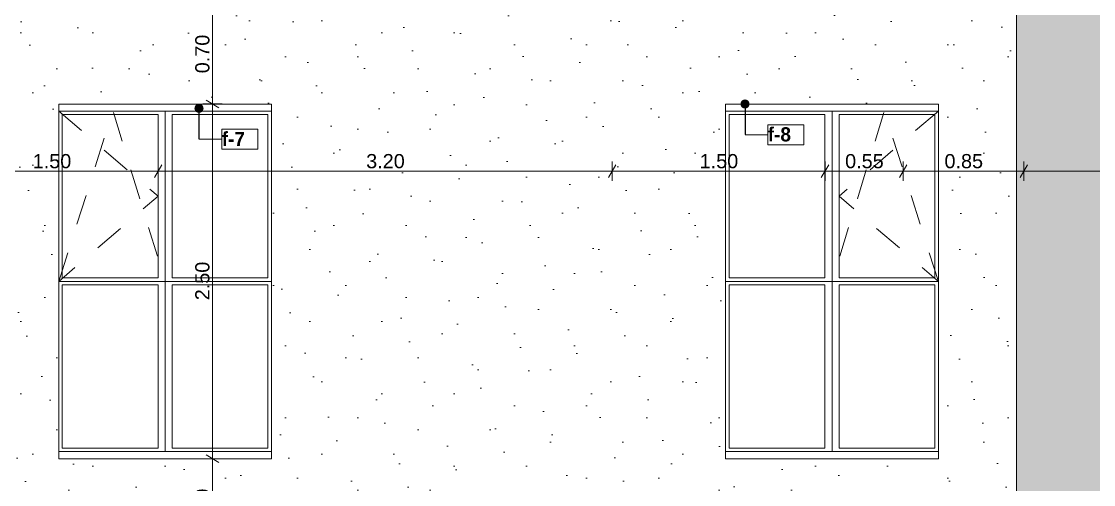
# Model space of a CAD drawing. Header units: millimetres. Extents: x 475206255 to 476720147, y 4620882299 to 4621447368.
# Drawn here: x 475502472 to 475510028, y 4621136762 to 4621140027 of the extents above; entities that cross this region are included whole.
import ezdxf

# ---------------------------------------------------------------- set-up
doc = ezdxf.new("R2010")
doc.units = ezdxf.units.MM
doc.header["$MEASUREMENT"] = 0
doc.set_wipeout_variables(frame=1)
doc.linetypes.add('Dashed', pattern=[423.333333, 211.666667, -211.666667])
for name, color, linetype, lineweight in [('0_Pen_No__7_Pen_No__250', 7, 'Continuous', 0), ('Dimensioning - General_Pen_No__142', 142, 'Continuous', 0), ('New_2D Drafting - General_Pen_No__30_Pen_No__9_Pen_No__9_Pen_No__253', 252, 'Continuous', 0), ('New_2D Drafting - General_Pen_No__30_Pen_No__9_Pen_No__9_Pen_No__42', 250, 'Continuous', 0), ('New_2D Drafting - General_Pen_No__30_Pen_No__9_Pen_No__9_Pen_No__7', 7, 'Continuous', 0), ('New_2D Drafting - General_Pen_No__7_Pen_No__250', 7, 'Continuous', 0), ('New_Annotation - Label_Pen_No__1', 1, 'Continuous', 0), ('Structural - Bearing_Pen_No__7_Pen_No__7_Pen_No__7', 7, 'Continuous', 0), ('zoma_Pen_No__142', 142, 'Continuous', 0)]:
    doc.layers.add(name, color=color, linetype=linetype, lineweight=lineweight)
doc.layers.add('Dimensioning - General', color=7, linetype='Continuous')
doc.layers.add('zoma', color=7, linetype='Continuous')
doc.styles.add('GENERATED_STYLE_2', font='arial.ttf')
doc.styles.add('GENERATED_STYLE_5', font='')
doc.styles.get('GENERATED_STYLE_5').set_extended_font_data('Avaza', bold=True)
doc.dimstyles.new('GENERATED_STYLE__1', dxfattribs={"dimtxt": 100, "dimasz": 68.640772, "dimexe": 0.18, "dimexo": 0.0625, "dimgap": 0, "dimtad": 1, "dimlfac": 0.001, "dimzin": 0, "dimdsep": 46, "dimtxsty": 'GENERATED_STYLE_2', "dimblk": 'ARROWHEAD_2', "dimblk1": 'ARROWHEAD_2', "dimblk2": 'ARROWHEAD_2', "dimcen": 0.09, "dimse1": 1, "dimse2": 1, "dimclrd": 142, "dimclre": 142, "dimclrt": 142, "dimadec": 0, "dimazin": 0, "dimtfac": 1, "dimtdec": 4, "dimtmove": 0, "dimatfit": 3, "dimfxl": 1, "dimtolj": 1, "dimtzin": 0, "dimarcsym": 0})
doc.dimstyles.new('GENERATED_STYLE__18', dxfattribs={"dimtxt": 100, "dimasz": 68.640772, "dimexe": 0.18, "dimexo": 0.0625, "dimgap": 0, "dimtad": 1, "dimtih": 1, "dimtoh": 1, "dimlfac": 0.001, "dimzin": 0, "dimdsep": 46, "dimtxsty": 'GENERATED_STYLE_2', "dimblk": 'ARROWHEAD_2', "dimblk1": 'ARROWHEAD_2', "dimblk2": 'ARROWHEAD_2', "dimcen": 0.09, "dimse1": 1, "dimse2": 1, "dimclrd": 142, "dimclre": 142, "dimclrt": 142, "dimadec": 0, "dimazin": 0, "dimtfac": 1, "dimtdec": 4, "dimtmove": 0, "dimatfit": 3, "dimfxl": 1, "dimtolj": 1, "dimtzin": 0, "dimarcsym": 0})
doc.dimstyles.new('GENERATED_STYLE__3', dxfattribs={"dimtxt": 200, "dimasz": 64.421331, "dimexe": 0.18, "dimexo": 3, "dimgap": 0, "dimtad": 1, "dimtih": 1, "dimtoh": 1, "dimlfac": 0.001, "dimzin": 0, "dimdsep": 46, "dimtxsty": 'GENERATED_STYLE_2', "dimblk": 'ARROWHEAD_2', "dimblk1": 'ARROWHEAD_2', "dimblk2": 'ARROWHEAD_2', "dimcen": 0.09, "dimclrd": 142, "dimclre": 142, "dimclrt": 142, "dimadec": 0, "dimazin": 0, "dimtfac": 1, "dimtdec": 4, "dimtmove": 0, "dimatfit": 3, "dimfxl": 1, "dimtolj": 1, "dimtzin": 0, "dimarcsym": 0})
doc.dimstyles.new('GENERATED_STYLE__33', dxfattribs={"dimtxt": 0.18, "dimasz": 127.68, "dimexe": 0.18, "dimexo": 0.0625, "dimgap": 0, "dimtad": 0, "dimtih": 1, "dimtoh": 1, "dimdec": 4, "dimzin": 0, "dimdsep": 46, "dimcen": 0.09, "dimadec": 0, "dimazin": 0, "dimtfac": 1, "dimtdec": 4, "dimtmove": 0, "dimatfit": 3, "dimldrblk": 'ARROWHEAD_11', "dimfxl": 1, "dimtolj": 1, "dimtzin": 0, "dimarcsym": 0})

# ---------------------------------------------------------------- blocks, each defined once
blk = doc.blocks.new('*D595', base_point=(475826095.8, 4621095193.2))
at = {"layer": 'Dimensioning - General_Pen_No__142', "color": 142, "linetype": 'Continuous', "lineweight": 0, "transparency": 16777216}
for p, q in [((475503886.2, 4621136944.9), (475503750.7, 4621136944.9)), ((475503773.3, 4621136970.9), (475503863.6, 4621136918.8)), ((475503818.5, 4621136244.9), (475503818.5, 4621136944.9)), ((475503886.2, 4621136244.9), (475503750.7, 4621136244.9)), ((475503773.3, 4621136270.9), (475503863.6, 4621136218.8))]:
    blk.add_line(p, q, dxfattribs=at)
at = {"layer": 'Dimensioning - General_Pen_No__142', "color": 142, "lineweight": 0, "transparency": 16777216, "insert": (475503798.5, 4621136461.4), "char_height": 100, "attachment_point": 7, "rotation": 90, "style": 'GENERATED_STYLE_2'}
blk.add_mtext('\\A1;{\\pql;\\fArial|b0|i0|c204|p0;\\W1.000000;0.70}', dxfattribs=at)
blk = doc.blocks.new('ARROWHEAD_2')
at = {"color": 0, "linetype": 'Continuous', "lineweight": 0}
for p, q in [((0, 0), (-1, 0)), ((-0.38, -0.66), (0.38, 0.66))]:
    blk.add_line(p, q, dxfattribs=at)
blk = doc.blocks.new('*D596', base_point=(475826095.8, 4621095193.2))
at = {"layer": 'Dimensioning - General_Pen_No__142', "color": 142, "linetype": 'Continuous', "lineweight": 0, "transparency": 16777216}
for p, q in [((475503886.2, 4621139444.9), (475503750.7, 4621139444.9)), ((475503773.3, 4621139470.9), (475503863.6, 4621139418.8)), ((475503818.5, 4621136944.9), (475503818.5, 4621139444.9)), ((475503886.2, 4621136944.9), (475503750.7, 4621136944.9)), ((475503773.3, 4621136970.9), (475503863.6, 4621136918.8))]:
    blk.add_line(p, q, dxfattribs=at)
at = {"layer": 'Dimensioning - General_Pen_No__142', "color": 142, "lineweight": 0, "transparency": 16777216, "insert": (475503798.5, 4621138061.4), "char_height": 100, "attachment_point": 7, "rotation": 90, "style": 'GENERATED_STYLE_2'}
blk.add_mtext('\\A1;{\\pql;\\fArial|b0|i0|c204|p0;\\W1.000000;2.50}', dxfattribs=at)
blk = doc.blocks.new('*D597', base_point=(475826095.8, 4621095193.2))
at = {"layer": 'Dimensioning - General_Pen_No__142', "color": 142, "linetype": 'Continuous', "lineweight": 0, "transparency": 16777216}
for p, q in [((475503773.3, 4621140170.9), (475503863.6, 4621140118.8)), ((475503886.2, 4621140144.9), (475503750.7, 4621140144.9)), ((475503818.5, 4621139444.9), (475503818.5, 4621140144.9)), ((475503886.2, 4621139444.9), (475503750.7, 4621139444.9)), ((475503773.3, 4621139470.9), (475503863.6, 4621139418.8))]:
    blk.add_line(p, q, dxfattribs=at)
at = {"layer": 'Dimensioning - General_Pen_No__142', "color": 142, "lineweight": 0, "transparency": 16777216, "insert": (475503798.5, 4621139661.4), "char_height": 100, "attachment_point": 7, "rotation": 90, "style": 'GENERATED_STYLE_2'}
blk.add_mtext('\\A1;{\\pql;\\fArial|b0|i0|c204|p0;\\W1.000000;0.70}', dxfattribs=at)
blk = doc.blocks.new('*D1560', base_point=(475826095.8, 4621095193.2))
at = {"layer": 'zoma_Pen_No__142', "color": 142, "linetype": 'Continuous', "lineweight": 0, "transparency": 16777216}
for p, q in [((475502184.6, 4621128706.2), (475502184.6, 4621128833.3)), ((475502584.6, 4621128706.2), (475502584.6, 4621128833.3)), ((475502209.1, 4621128812.1), (475502160.2, 4621128727.4)), ((475502184.6, 4621128769.8), (475502584.6, 4621128769.8)), ((475502609.1, 4621128812.1), (475502560.2, 4621128727.4))]:
    blk.add_line(p, q, dxfattribs=at)
blk = doc.blocks.new('*D1561', base_point=(475826095.8, 4621095193.2))
at = {"layer": 'zoma_Pen_No__142', "color": 142, "linetype": 'Continuous', "lineweight": 0, "transparency": 16777216}
for p, q in [((475502584.6, 4621128706.2), (475502584.6, 4621128833.3)), ((475509084.6, 4621128706.2), (475509084.6, 4621128833.3)), ((475502609.1, 4621128812.1), (475502560.2, 4621128727.4)), ((475502584.6, 4621128769.8), (475509084.6, 4621128769.8)), ((475509109.1, 4621128812.1), (475509060.2, 4621128727.4))]:
    blk.add_line(p, q, dxfattribs=at)
at = {"layer": 'zoma_Pen_No__142', "color": 142, "lineweight": 0, "transparency": 16777216, "char_height": 200, "attachment_point": 7, "style": 'GENERATED_STYLE_2'}
for s, insert in [('\\A1;{\\pql;\\fArial|b0|i0|c204|p0;\\W1.000000;6.50}', (475505567.7, 4621128809.8)), ('\\A1;{\\pql;\\fArial|b0|i0|c204|p0;\\W1.000000;0.40}', (475508526.3, 4621128809.8))]:
    blk.add_mtext(s, dxfattribs=dict(at, insert=insert))
blk = doc.blocks.new('*D1562', base_point=(475826095.8, 4621095193.2))
at = {"layer": 'zoma_Pen_No__142', "color": 142, "linetype": 'Continuous', "lineweight": 0, "transparency": 16777216}
for p, q in [((475509084.6, 4621128706.2), (475509084.6, 4621128833.3)), ((475509484.6, 4621128706.2), (475509484.6, 4621128833.3)), ((475509109.1, 4621128812.1), (475509060.2, 4621128727.4)), ((475509084.6, 4621128769.8), (475509484.6, 4621128769.8)), ((475509509.1, 4621128812.1), (475509460.2, 4621128727.4))]:
    blk.add_line(p, q, dxfattribs=at)
blk = doc.blocks.new('*D1563', base_point=(475826095.8, 4621095193.2))
at = {"layer": 'zoma_Pen_No__142', "color": 142, "linetype": 'Continuous', "lineweight": 0, "transparency": 16777216}
for p, q in [((475509484.6, 4621128706.2), (475509484.6, 4621128833.3)), ((475515984.6, 4621128706.2), (475515984.6, 4621128833.3)), ((475509509.1, 4621128812.1), (475509460.2, 4621128727.4)), ((475509484.6, 4621128769.8), (475515984.6, 4621128769.8)), ((475516009.1, 4621128812.1), (475515960.2, 4621128727.4))]:
    blk.add_line(p, q, dxfattribs=at)
at = {"layer": 'zoma_Pen_No__142', "color": 142, "lineweight": 0, "transparency": 16777216, "char_height": 200, "attachment_point": 7, "style": 'GENERATED_STYLE_2'}
for s, insert in [('\\A1;{\\pql;\\fArial|b0|i0|c204|p0;\\W1.000000;6.50}', (475512467.7, 4621128809.8)), ('\\A1;{\\pql;\\fArial|b0|i0|c204|p0;\\W1.000000;0.40}', (475515426.3, 4621128809.8))]:
    blk.add_mtext(s, dxfattribs=dict(at, insert=insert))
blk = doc.blocks.new('ARROWHEAD_11')
at = {"color": 0, "linetype": 'Continuous', "lineweight": 0}
blk.add_line((0, 0), (-1, 0), dxfattribs=at)
at = {"color": 0, "linetype": 'Continuous', "lineweight": 0, "const_width": 0.25, "flags": 128}
blk.add_lwpolyline([(-0.125, 0, 1), (0.125, 0, 1)], format="xyb", close=True, dxfattribs=at)
blk = doc.blocks.new('*D2202', base_point=(475826095.8, 4621095193.2))
at = {"layer": 'Dimensioning - General_Pen_No__142', "color": 142, "linetype": 'Continuous', "lineweight": 0, "transparency": 16777216}
for p, q in [((475509535.6, 4621139038.6), (475509535.6, 4621138903.1)), ((475511135.6, 4621139038.6), (475511135.6, 4621138903.1)), ((475509509.6, 4621138925.7), (475509561.7, 4621139016)), ((475511135.6, 4621138970.8), (475509535.6, 4621138970.8)), ((475511109.6, 4621138925.7), (475511161.7, 4621139016))]:
    blk.add_line(p, q, dxfattribs=at)
at = {"layer": 'Dimensioning - General_Pen_No__142', "color": 142, "lineweight": 0, "transparency": 16777216, "insert": (475510202.2, 4621138990.8), "char_height": 100, "attachment_point": 7, "style": 'GENERATED_STYLE_2'}
blk.add_mtext('\\A1;{\\pql;\\fArial|b0|i0|c204|p0;\\W1.000000;1.60}', dxfattribs=at)
blk = doc.blocks.new('*D2203', base_point=(475826095.8, 4621095193.2))
at = {"layer": 'Dimensioning - General_Pen_No__142', "color": 142, "linetype": 'Continuous', "lineweight": 0, "transparency": 16777216}
for p, q in [((475508685.4, 4621139038.6), (475508685.4, 4621138903.1)), ((475509535.6, 4621139038.6), (475509535.6, 4621138903.1)), ((475508659.3, 4621138925.7), (475508711.5, 4621139016)), ((475509535.6, 4621138970.8), (475508685.4, 4621138970.8)), ((475509509.6, 4621138925.7), (475509561.7, 4621139016))]:
    blk.add_line(p, q, dxfattribs=at)
at = {"layer": 'Dimensioning - General_Pen_No__142', "color": 142, "lineweight": 0, "transparency": 16777216, "insert": (475508977.1, 4621138990.8), "char_height": 100, "attachment_point": 7, "style": 'GENERATED_STYLE_2'}
blk.add_mtext('\\A1;{\\pql;\\fArial|b0|i0|c204|p0;\\W1.000000;0.85}', dxfattribs=at)
blk = doc.blocks.new('*D2204', base_point=(475826095.8, 4621095193.2))
at = {"layer": 'Dimensioning - General_Pen_No__142', "color": 142, "linetype": 'Continuous', "lineweight": 0, "transparency": 16777216}
for p, q in [((475508135.3, 4621139038.6), (475508135.3, 4621138903.1)), ((475508685.4, 4621139038.6), (475508685.4, 4621138903.1)), ((475508109.2, 4621138925.7), (475508161.3, 4621139016)), ((475508685.4, 4621138970.8), (475508135.3, 4621138970.8)), ((475508659.3, 4621138925.7), (475508711.5, 4621139016))]:
    blk.add_line(p, q, dxfattribs=at)
at = {"layer": 'Dimensioning - General_Pen_No__142', "color": 142, "lineweight": 0, "transparency": 16777216, "insert": (475508276.9, 4621138990.8), "char_height": 100, "attachment_point": 7, "style": 'GENERATED_STYLE_2'}
blk.add_mtext('\\A1;{\\pql;\\fArial|b0|i0|c204|p0;\\W1.000000;0.55}', dxfattribs=at)
blk = doc.blocks.new('*D2205', base_point=(475826095.8, 4621095193.2))
at = {"layer": 'Dimensioning - General_Pen_No__142', "color": 142, "linetype": 'Continuous', "lineweight": 0, "transparency": 16777216}
for p, q in [((475506635.3, 4621139038.6), (475506635.3, 4621138903.1)), ((475508135.3, 4621139038.6), (475508135.3, 4621138903.1)), ((475506609.2, 4621138925.7), (475506661.3, 4621139016)), ((475508135.3, 4621138970.8), (475506635.3, 4621138970.8)), ((475508109.2, 4621138925.7), (475508161.3, 4621139016))]:
    blk.add_line(p, q, dxfattribs=at)
at = {"layer": 'Dimensioning - General_Pen_No__142', "color": 142, "lineweight": 0, "transparency": 16777216, "insert": (475507251.8, 4621138990.8), "char_height": 100, "attachment_point": 7, "style": 'GENERATED_STYLE_2'}
blk.add_mtext('\\A1;{\\pql;\\fArial|b0|i0|c204|p0;\\W1.000000;1.50}', dxfattribs=at)
blk = doc.blocks.new('*D2206', base_point=(475826095.8, 4621095193.2))
at = {"layer": 'Dimensioning - General_Pen_No__142', "color": 142, "linetype": 'Continuous', "lineweight": 0, "transparency": 16777216}
for p, q in [((475503435.3, 4621139038.6), (475503435.3, 4621138903.1)), ((475506635.3, 4621139038.6), (475506635.3, 4621138903.1)), ((475503409.2, 4621138925.7), (475503461.3, 4621139016)), ((475506635.3, 4621138970.8), (475503435.3, 4621138970.8)), ((475506609.2, 4621138925.7), (475506661.3, 4621139016))]:
    blk.add_line(p, q, dxfattribs=at)
at = {"layer": 'Dimensioning - General_Pen_No__142', "color": 142, "lineweight": 0, "transparency": 16777216, "insert": (475504901.8, 4621138990.8), "char_height": 100, "attachment_point": 7, "style": 'GENERATED_STYLE_2'}
blk.add_mtext('\\A1;{\\pql;\\fArial|b0|i0|c204|p0;\\W1.000000;3.20}', dxfattribs=at)
blk = doc.blocks.new('*D2207', base_point=(475826095.8, 4621095193.2))
at = {"layer": 'Dimensioning - General_Pen_No__142', "color": 142, "linetype": 'Continuous', "lineweight": 0, "transparency": 16777216}
for p, q in [((475501935.3, 4621139038.6), (475501935.3, 4621138903.1)), ((475503435.3, 4621139038.6), (475503435.3, 4621138903.1)), ((475501909.2, 4621138925.7), (475501961.3, 4621139016)), ((475503435.3, 4621138970.8), (475501935.3, 4621138970.8)), ((475503409.2, 4621138925.7), (475503461.3, 4621139016))]:
    blk.add_line(p, q, dxfattribs=at)
at = {"layer": 'Dimensioning - General_Pen_No__142', "color": 142, "lineweight": 0, "transparency": 16777216, "insert": (475502551.8, 4621138990.8), "char_height": 100, "attachment_point": 7, "style": 'GENERATED_STYLE_2'}
blk.add_mtext('\\A1;{\\pql;\\fArial|b0|i0|c204|p0;\\W1.000000;1.50}', dxfattribs=at)

msp = doc.modelspace()

# ---------------------------------------------------------------- hatches: boundary and pattern name
at = {"layer": 'New_2D Drafting - General_Pen_No__30_Pen_No__9_Pen_No__9_Pen_No__253', "linetype": 'Continuous', "lineweight": 0}
h = msp.add_hatch(dxfattribs=at)
h.set_pattern_fill('BRICK___RUNNING_BOND', color=252, style=0, pattern_type=2)
h.set_pattern_definition([(0, (475826095.757, 4621095193.19), (0, 66.64), []), (90, (475826095.76, 4621095193.2), (-244.8, 0), [66.64, -66.64]), (90, (475826218.16, 4621095259.83), (-244.8, 0), [66.64, -66.64])])
h.paths.add_polyline_path([(475509484.934, 4621130444.873), (475516454.8, 4621130444.872), (475516454.8, 4621130544.872), (475516454.8, 4621133044.922), (475516454.813, 4621143744.467), (475509484.934, 4621143744.467)])
h.paths.add_polyline_path([(475510234.117, 4621136944.928), (475510335.151, 4621136944.928), (475510335.151, 4621139444.928), (475511935.151, 4621139444.928), (475511935.151, 4621136944.928), (475512034.117, 4621136944.928), (475512034.117, 4621136664.928), (475510234.117, 4621136664.928)], flags=0)
h.paths.add_polyline_path([(475510234.117, 4621133744.929), (475510335.151, 4621133744.929), (475510335.151, 4621136244.928), (475511935.151, 4621136244.929), (475511935.151, 4621133744.929), (475512034.117, 4621133744.929), (475512034.117, 4621133464.928), (475510234.117, 4621133464.928)], flags=0)
h.paths.add_polyline_path([(475512034.333, 4621139864.929), (475510234.332, 4621139864.929), (475510234.332, 4621140144.929), (475510335.151, 4621140144.929), (475510335.151, 4621142644.928), (475511935.151, 4621142644.928), (475511935.151, 4621140144.953), (475512034.333, 4621140144.953)], flags=0)
h.paths.add_polyline_path([(475510285.069, 4621133044.923), (475511335.364, 4621133044.922), (475511885.069, 4621133044.922), (475511885.069, 4621131444.923), (475510285.069, 4621131444.923)], flags=0)
h.paths.add_polyline_path([(475512784.934, 4621131644.895), (475512784.934, 4621133044.922), (475515984.934, 4621133044.922), (475515984.934, 4621131644.895)], flags=0)
h.paths.add_polyline_path([(475514335.393, 4621136944.94), (475514335.393, 4621139444.934), (475513435.393, 4621139444.934), (475513435.393, 4621136944.94)], flags=0)
h.paths.add_polyline_path([(475513435.393, 4621136244.934), (475513435.393, 4621133744.94), (475514335.393, 4621133744.94), (475514335.393, 4621136244.934)], flags=0)
h.paths.add_polyline_path([(475514335.393, 4621140144.935), (475513435.393, 4621140144.935), (475513435.393, 4621142644.934), (475514335.393, 4621142644.934)], flags=0)
at = {"layer": 'New_2D Drafting - General_Pen_No__30_Pen_No__9_Pen_No__9_Pen_No__42', "linetype": 'Continuous', "lineweight": 0}
h = msp.add_hatch(dxfattribs=at)
h.set_pattern_fill('CUT_STONE', color=250, style=0, pattern_type=2)
h.set_pattern_definition([(45, (475826095.76, 4621095993.2), (-254.55844, 254.55844), [0, -240, 0, -360]), (110, (475826895.76, 4621095993.2), (338.28934, 123.12725), [0, -176, 0, -304])])
h.paths.add_polyline_path([(475502184.877, 4621143744.467), (475502184.877, 4621133044.875), (475502184.877, 4621130444.873), (475502584.792, 4621130444.873), (475502584.792, 4621133044.875), (475504235.065, 4621133044.875), (475504235.065, 4621130444.873), (475507435.487, 4621130444.873), (475507435.487, 4621133044.875), (475508935.073, 4621133044.875), (475508935.073, 4621130444.873), (475509484.934, 4621130444.873), (475509484.934, 4621143744.467)])
h.paths.add_polyline_path([(475508934.77, 4621139444.875), (475507434.77, 4621139444.875), (475507434.77, 4621136944.874), (475508934.77, 4621136944.874)], flags=0)
h.paths.add_polyline_path([(475508934.77, 4621140144.874), (475508934.77, 4621142644.874), (475507434.77, 4621142644.874), (475507434.77, 4621140144.874)], flags=0)
h.paths.add_polyline_path([(475508934.77, 4621133744.874), (475508934.77, 4621136244.874), (475507434.77, 4621136244.874), (475507434.77, 4621133744.874)], flags=0)
h.paths.add_polyline_path([(475504234.782, 4621136244.874), (475502734.782, 4621136244.874), (475502734.782, 4621133744.874), (475504234.782, 4621133744.874)], flags=0)
h.paths.add_polyline_path([(475504234.782, 4621142644.874), (475502734.782, 4621142644.874), (475502734.782, 4621140144.874), (475504234.782, 4621140144.874)], flags=0)
h.paths.add_polyline_path([(475502734.782, 4621136944.874), (475504234.782, 4621136944.874), (475504234.782, 4621139444.875), (475502734.782, 4621139444.875)], flags=0)

# ---------------------------------------------------------------- linework, layer by layer
at = {"layer": '0_Pen_No__7_Pen_No__250', "color": 7, "linetype": 'Continuous', "lineweight": 0, "flags": 128}
for points in [[(475504234.782, 4621139444.875), (475502734.782, 4621139444.875)], [(475507434.77, 4621139444.875), (475508934.77, 4621139444.875)], [(475502734.782, 4621136944.874), (475504234.782, 4621136944.874)], [(475508934.77, 4621136944.874), (475507434.77, 4621136944.874)]]:
    msp.add_lwpolyline(points, dxfattribs=at)
at = {"layer": 'New_2D Drafting - General_Pen_No__30_Pen_No__9_Pen_No__9_Pen_No__7', "color": 7, "linetype": 'Continuous', "lineweight": 0, "flags": 128}
for points in [[(475502184.877, 4621143744.467), (475502184.877, 4621133044.875), (475502184.877, 4621130444.873), (475502584.792, 4621130444.873), (475502584.792, 4621133044.875), (475504235.065, 4621133044.875), (475504235.065, 4621130444.873), (475507435.487, 4621130444.873), (475507435.487, 4621133044.875), (475508935.073, 4621133044.875), (475508935.073, 4621130444.873), (475509484.934, 4621130444.873), (475509484.934, 4621143744.467)], [(475509484.934, 4621130444.873), (475516454.8, 4621130444.872), (475516454.8, 4621130544.872), (475516454.8, 4621133044.922), (475516454.813, 4621143744.467), (475509484.934, 4621143744.467)], [(475502734.782, 4621136944.874), (475504234.782, 4621136944.874), (475504234.782, 4621139444.875), (475502734.782, 4621139444.875)], [(475508934.77, 4621139444.875), (475507434.77, 4621139444.875), (475507434.77, 4621136944.874), (475508934.77, 4621136944.874)]]:
    msp.add_lwpolyline(points, close=True, dxfattribs=at)
at = {"layer": 'New_2D Drafting - General_Pen_No__7_Pen_No__250', "color": 7, "linetype": 'Dashed', "lineweight": 0, "flags": 128}
for points in [[(475502734.985, 4621138194.875), (475503116.844, 4621139394.875), (475503484.718, 4621138194.875)], [(475502734.985, 4621139394.875), (475503434.778, 4621138794.875), (475502734.985, 4621138194.875)], [(475508934.567, 4621138194.875), (475508552.708, 4621139394.875), (475508184.833, 4621138194.875)], [(475508934.567, 4621139394.875), (475508234.774, 4621138794.875), (475508934.567, 4621138194.875)]]:
    msp.add_lwpolyline(points, dxfattribs=at)
at = {"layer": 'Structural - Bearing_Pen_No__7_Pen_No__7_Pen_No__7', "color": 7, "linetype": 'Continuous', "lineweight": 0}
for p, q in [((475502734.985, 4621139394.875), (475502734.985, 4621136994.875)), ((475504234.452, 4621139394.875), (475502734.985, 4621139394.875)), ((475502759.985, 4621139369.875), (475503434.778, 4621139369.875)), ((475502759.985, 4621138219.875), (475502759.985, 4621139369.875)), ((475503434.778, 4621139369.875), (475503434.778, 4621138219.875)), ((475503484.778, 4621139394.875), (475503484.718, 4621136994.937)), ((475503534.782, 4621139369.875), (475504209.452, 4621139369.875)), ((475503534.782, 4621138219.875), (475503534.782, 4621139369.875)), ((475504209.452, 4621139369.875), (475504209.452, 4621138219.875)), ((475504234.452, 4621136994.875), (475504234.452, 4621139394.875)), ((475507435.1, 4621139394.875), (475508934.567, 4621139394.875)), ((475507435.1, 4621136994.875), (475507435.1, 4621139394.875)), ((475508134.77, 4621139369.875), (475507460.1, 4621139369.875)), ((475507460.1, 4621139369.875), (475507460.1, 4621138219.875)), ((475508134.77, 4621138219.875), (475508134.77, 4621139369.875)), ((475508184.774, 4621139394.875), (475508184.833, 4621136994.937)), ((475508909.567, 4621139369.875), (475508234.774, 4621139369.875)), ((475508234.774, 4621139369.875), (475508234.774, 4621138219.875)), ((475508909.567, 4621138219.875), (475508909.567, 4621139369.875)), ((475508934.567, 4621139394.875), (475508934.567, 4621136994.875)), ((475504234.452, 4621138194.875), (475502734.985, 4621138194.875)), ((475503434.778, 4621138219.875), (475502759.985, 4621138219.875)), ((475504209.452, 4621138219.875), (475503534.782, 4621138219.875)), ((475507435.1, 4621138194.875), (475508934.567, 4621138194.875)), ((475507460.1, 4621138219.875), (475508134.77, 4621138219.875)), ((475508234.774, 4621138219.875), (475508909.567, 4621138219.875)), ((475503434.778, 4621138169.875), (475502759.985, 4621138169.875)), ((475502759.985, 4621138169.875), (475502759.985, 4621137019.875)), ((475503434.778, 4621137019.875), (475503434.778, 4621138169.875)), ((475503534.782, 4621138169.875), (475503534.782, 4621137019.875)), ((475504209.452, 4621138169.875), (475503534.782, 4621138169.875)), ((475504209.452, 4621137019.875), (475504209.452, 4621138169.875)), ((475507460.1, 4621137019.875), (475507460.1, 4621138169.875)), ((475507460.1, 4621138169.875), (475508134.77, 4621138169.875)), ((475508134.77, 4621138169.875), (475508134.77, 4621137019.875)), ((475508234.774, 4621138169.875), (475508909.567, 4621138169.875)), ((475508234.774, 4621137019.875), (475508234.774, 4621138169.875)), ((475508909.567, 4621138169.875), (475508909.567, 4621137019.875)), ((475502734.985, 4621136994.875), (475504234.452, 4621136994.875)), ((475502759.985, 4621137019.875), (475503434.778, 4621137019.875)), ((475503534.782, 4621137019.875), (475504209.452, 4621137019.875)), ((475508934.567, 4621136994.875), (475507435.1, 4621136994.875)), ((475508134.77, 4621137019.875), (475507460.1, 4621137019.875)), ((475508909.567, 4621137019.875), (475508234.774, 4621137019.875))]:
    msp.add_line(p, q, dxfattribs=at)

# ---------------------------------------------------------------- dimensions: what is measured, and where the dimension line sits
at = {"layer": 'Dimensioning - General', "color": 142, "linetype": 'Continuous', "lineweight": 0}
for base, p1, p2, picture, middle in [((475503818.458, 4621140144.874), (475504234.782, 4621139444.875), (475504234.782, 4621140144.874), '*D597', (475503748.458, 4621139790.872)), ((475503818.458, 4621139444.875), (475504234.782, 4621136944.874), (475504234.782, 4621139444.875), '*D596', (475503748.458, 4621138190.873)), ((475503818.458, 4621136944.874), (475504234.782, 4621136244.874), (475504234.782, 4621136944.874), '*D595', (475503748.458, 4621136590.872))]:
    dim = msp.add_linear_dim(base=base, p1=p1, p2=p2, angle=90, dimstyle='GENERATED_STYLE__1', dxfattribs=at)
    dim.commit()
    dim.dimension.update_dxf_attribs({"geometry": picture, "text_midpoint": middle, "dimtype": 160, "text_rotation": 90})
for base, p1, p2, picture, middle in [((475508135.251, 4621138970.845), (475508685.416, 4621139614.407), (475508135.251, 4621139444.875), '*D2204', (475508406.332, 4621139040.845)), ((475508685.416, 4621138970.845), (475509535.633, 4621139444.934), (475508685.416, 4621139614.407), '*D2203', (475509106.522, 4621139040.845)), ((475501935.264, 4621138970.845), (475503435.264, 4621139444.875), (475501935.264, 4621139444.875), '*D2207', (475502681.262, 4621139040.845)), ((475509535.633, 4621138970.845), (475511135.633, 4621139444.929), (475509535.633, 4621139444.934), '*D2202', (475510331.631, 4621139040.845))]:
    dim = msp.add_linear_dim(base=base, p1=p1, p2=p2, angle=180, dimstyle='GENERATED_STYLE__18', dxfattribs=at)
    dim.commit()
    dim.dimension.update_dxf_attribs({"geometry": picture, "text_midpoint": middle, "dimtype": 160})
at = {"layer": 'zoma', "color": 142, "linetype": 'Continuous', "lineweight": 0}
for base, p1, p2, picture, middle in [((475502584.643, 4621128769.757), (475502184.643, 4621180935.422), (475502584.643, 4621181335.422), '*D1560', (475501885.222, 4621128909.757)), ((475509084.643, 4621128769.757), (475502584.643, 4621181335.422), (475509084.643, 4621180935.429), '*D1561', (475505826.639, 4621128909.757)), ((475509484.643, 4621128769.757), (475509084.643, 4621180935.429), (475509484.643, 4621181335.422), '*D1562', (475508785.222, 4621128909.757)), ((475515984.643, 4621128769.757), (475509484.643, 4621181335.422), (475515984.643, 4621180935.422), '*D1563', (475512726.639, 4621128909.757))]:
    dim = msp.add_linear_dim(base=base, p1=p1, p2=p2, dimstyle='GENERATED_STYLE__3', dxfattribs=at)
    dim.commit()
    dim.dimension.update_dxf_attribs({"geometry": picture, "text_midpoint": middle, "dimtype": 160})

# ---------------------------------------------------------------- next in the draw order: wipeouts: each hides what was drawn before it
at = {"color": 1, "linetype": 'Continuous', "lineweight": 0, "ltscale": 23227694342.35753}
msp.add_wipeout([(475503883.94, 4621139125.484), (475504138.058, 4621139125.484), (475504138.058, 4621139266.661), (475503883.94, 4621139266.661)], dxfattribs=at).dxf.layer = 'New_Annotation - Label_Pen_No__1'
at = {"color": 1, "linetype": 'Continuous', "lineweight": 0, "ltscale": 23227696463.89175}
msp.add_wipeout([(475507731.803, 4621139156.094), (475507985.921, 4621139156.094), (475507985.921, 4621139297.271), (475507731.803, 4621139297.271)], dxfattribs=at).dxf.layer = 'New_Annotation - Label_Pen_No__1'

# ---------------------------------------------------------------- next in the draw order: linework, layer by layer
at = {"layer": 'New_Annotation - Label_Pen_No__1', "color": 1, "linetype": 'Continuous', "lineweight": 0, "flags": 128}
for points in [[(475503883.94, 4621139125.484), (475504138.058, 4621139125.484), (475504138.058, 4621139266.661), (475503883.94, 4621139266.661), (475503883.94, 4621139125.484)], [(475507731.803, 4621139156.094), (475507985.921, 4621139156.094), (475507985.921, 4621139297.271), (475507731.803, 4621139297.271), (475507731.803, 4621139156.094)]]:
    msp.add_lwpolyline(points, close=True, dxfattribs=at)

# ---------------------------------------------------------------- next in the draw order: texts
at = {"layer": 'New_Annotation - Label_Pen_No__1', "color": 1, "linetype": 'Continuous', "lineweight": 0, "char_height": 100, "attachment_point": 4, "style": 'GENERATED_STYLE_5'}
for s, insert in [('\\A1;{\\pql;\\fAvaza|b1|i0|c0|p0;\\W1.000000;f-\\fAvaza|b1|i0|c0|p0;\\W1.000000;7}', (475503883.94, 4621139198.543)), ('\\A1;{\\pql;\\fAvaza|b1|i0|c0|p0;\\W1.000000;f-\\fAvaza|b1|i0|c0|p0;\\W1.000000;8}', (475507731.803, 4621139230.152))]:
    msp.add_mtext(s, dxfattribs=dict(at, insert=insert))

# ---------------------------------------------------------------- next in the draw order: dimensions: what is measured, and where the dimension line sits
at = {"layer": 'Dimensioning - General', "color": 142, "linetype": 'Continuous', "lineweight": 0}
for base, p1, p2, picture, middle in [((475503435.264, 4621138970.845), (475506635.251, 4621139444.875), (475503435.264, 4621139444.875), '*D2206', (475505031.256, 4621139040.845)), ((475506635.251, 4621138970.845), (475508135.251, 4621139444.875), (475506635.251, 4621139444.875), '*D2205', (475507381.249, 4621139040.845))]:
    dim = msp.add_linear_dim(base=base, p1=p1, p2=p2, angle=180, dimstyle='GENERATED_STYLE__18', dxfattribs=at)
    dim.commit()
    dim.dimension.update_dxf_attribs({"geometry": picture, "text_midpoint": middle, "dimtype": 160})

# ---------------------------------------------------------------- next in the draw order: leaders
at = {"layer": 'New_Annotation - Label_Pen_No__1', "color": 1, "linetype": 'Continuous', "lineweight": 0, "annotation_type": 0, "has_hookline": 1, "hookline_direction": 0}
for points, text_width in [([(475507571.519, 4621139444.875), (475507571.519, 4621139230.152), (475507731.803, 4621139226.682)], 266.95), ([(475503723.656, 4621139414.265), (475503723.656, 4621139198.543), (475503883.94, 4621139196.073)], 264.17)]:
    msp.add_leader(points, dimstyle='GENERATED_STYLE__33', dxfattribs=dict(at, text_width=text_width))

doc.saveas('drawing.dxf')
